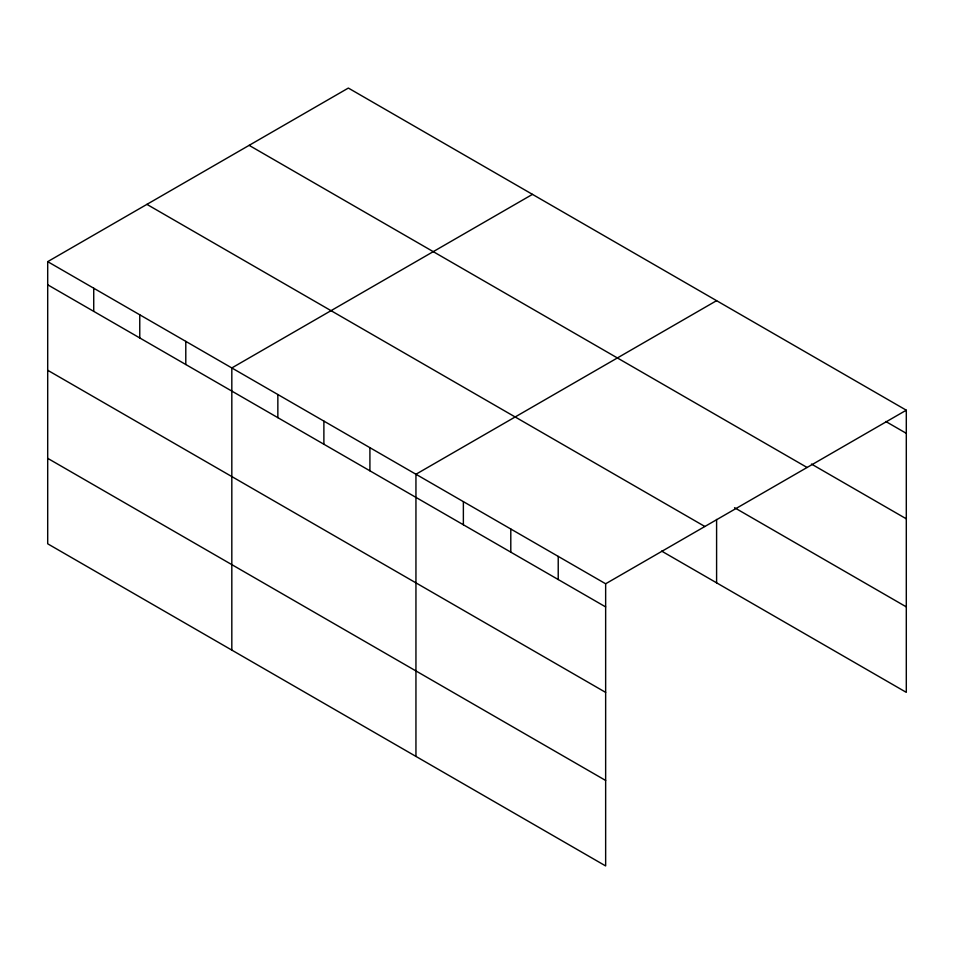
<?xml version="1.0" encoding="UTF-8"?>
<svg xmlns="http://www.w3.org/2000/svg" width="954" height="954" viewBox="0 0 954 954"><rect width="100%" height="100%" fill="white"/><g stroke="black" fill="none" stroke-linecap="round" stroke-linejoin="round"><path stroke-width="1.43" d="M47.7 261.646L605.647 583.776L605.647 865.934L47.7 543.804L47.7 261.646L348.353 88.066L906.3 410.196L906.3 692.354L661.623 551.09M532.475 194.366L231.822 367.946L231.822 650.115M716.597 300.665L415.944 474.257L415.944 756.415M605.647 583.776L906.3 410.196M885.789 421.489L906.3 433.331M811.449 464.049L906.3 518.809M249.137 145.354L807.084 467.472M734.544 507.707L906.3 606.875M146.916 204.371L704.863 526.489M47.7 284.793L605.647 606.911M47.7 370.271L605.647 692.389M47.7 458.337L605.647 780.455M716.597 519.453L716.597 582.834M558.221 556.397L558.221 579.531M510.795 529.017L510.795 552.151M463.37 501.637L463.37 524.772M369.913 447.676L369.913 470.823M323.883 421.096L323.883 444.242M277.852 394.527L277.852 417.661M185.791 341.377L185.791 364.511M139.761 314.796L139.761 337.943M93.73 288.227L93.73 311.362"/></g></svg>
